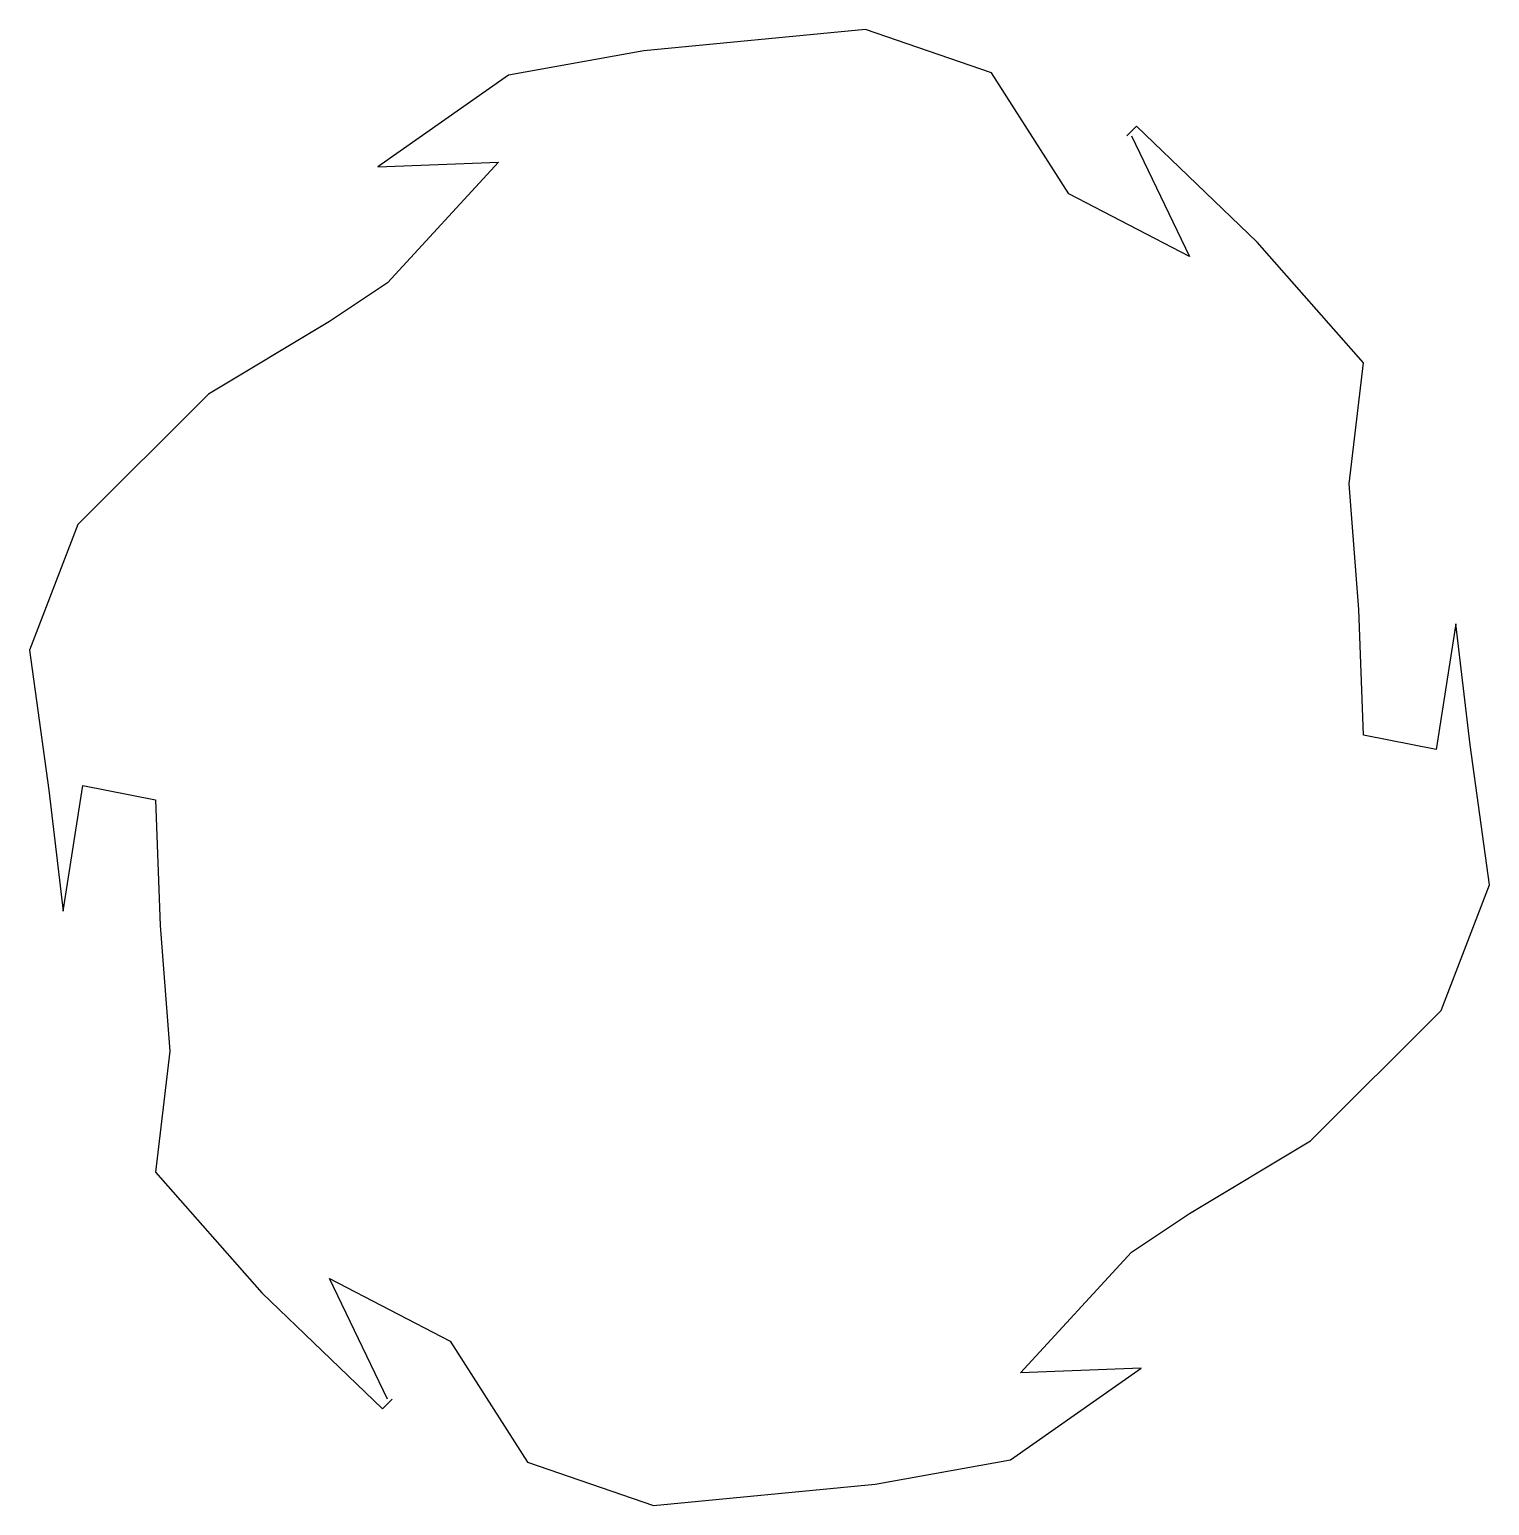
# Model space of a CAD drawing. Header units: feet. Extents: x -0.5 to 0.5, y -0.51 to 0.51.
import ezdxf

# ---------------------------------------------------------------- set-up
doc = ezdxf.new("R2010")
doc.units = ezdxf.units.FT
doc.header["$MEASUREMENT"] = 0

msp = doc.modelspace()

# ---------------------------------------------------------------- linework, layer by layer
for points in [[(0.2572, 0.4367), (0.2973, 0.3532), (0.2137, 0.3966), (0.1603, 0.4802), (0.0733, 0.5102), (-0.08, 0.4954)], [(-0.08, 0.4954), (-0.1736, 0.4787), (-0.2639, 0.4153), (-0.1803, 0.4186), (-0.2572, 0.3351), (-0.2973, 0.3083)], [(0.4176, 0.0224), (0.4143, 0.1093), (0.4076, 0.1962), (0.4176, 0.2797), (0.3441, 0.3632), (0.2605, 0.4434), (0.2539, 0.4367)], [(-0.2973, 0.3083), (-0.3809, 0.2582), (-0.4711, 0.168), (-0.5046, 0.0811), (-0.4912, -0.0157), (-0.4812, -0.0993), (-0.4678, -0.0124), (-0.4176, -0.0224)], [(0.2973, -0.3083), (0.3809, -0.2582), (0.4711, -0.168), (0.5046, -0.0811), (0.4912, 0.0157), (0.4812, 0.0993), (0.4678, 0.0124), (0.4176, 0.0224)], [(-0.4176, -0.0224), (-0.4143, -0.1093), (-0.4076, -0.1962), (-0.4176, -0.2797), (-0.3441, -0.3632), (-0.2605, -0.4434), (-0.2539, -0.4367)], [(0.08, -0.4954), (0.1736, -0.4787), (0.2639, -0.4153), (0.1803, -0.4186), (0.2572, -0.3351), (0.2973, -0.3083)], [(-0.2572, -0.4367), (-0.2973, -0.3532), (-0.2137, -0.3966), (-0.1603, -0.4802), (-0.0733, -0.5102), (0.08, -0.4954)]]:
    msp.add_lwpolyline(points)

doc.saveas('drawing.dxf')
